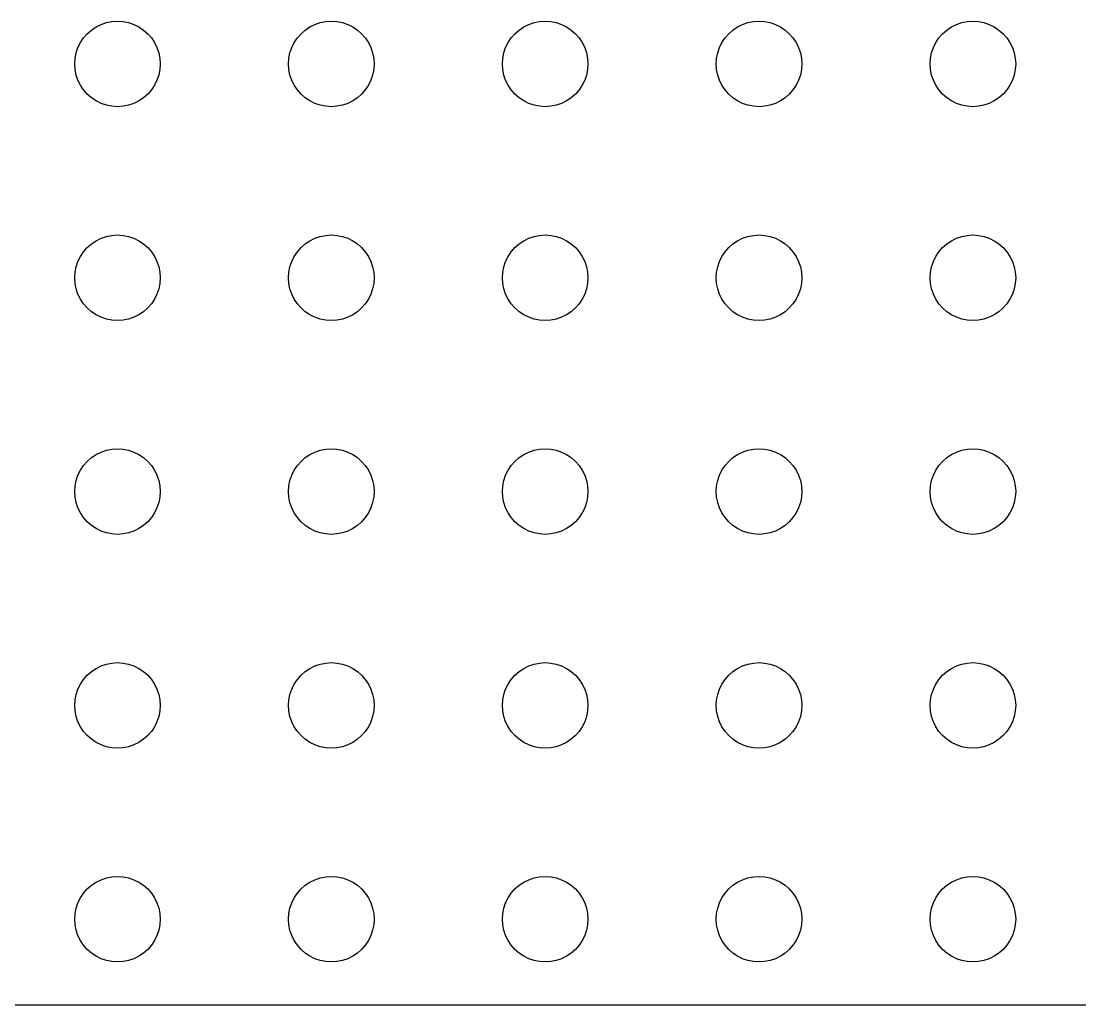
# Model space of a CAD drawing. Header units: metres. Extents: x -149 to 149, y -149 to 149.
# Drawn here: x -74.3 to 0, y -148.5 to -79.5 of the extents above; entities that cross this region are included whole.
import ezdxf

# ---------------------------------------------------------------- set-up
doc = ezdxf.new("R2010")
doc.units = ezdxf.units.M

msp = doc.modelspace()

# ---------------------------------------------------------------- linework, layer by layer
for p, q in [((-69.6213, -80.3787), (-69.3263, -80.1199)), ((-69.3263, -80.1199), (-69, -79.9019)), ((-69, -79.9019), (-68.648, -79.7284)), ((-68.648, -79.7284), (-68.2765, -79.6022)), ((-68.2765, -79.6022), (-67.8916, -79.5257)), ((-67.8916, -79.5257), (-67.5, -79.5)), ((-67.5, -79.5), (-67.1084, -79.5257)), ((-67.1084, -79.5257), (-66.7235, -79.6022)), ((-66.7235, -79.6022), (-66.3519, -79.7284)), ((-66.3519, -79.7284), (-66, -79.9019)), ((-66, -79.9019), (-65.6737, -80.1199)), ((-65.6737, -80.1199), (-65.3787, -80.3787)), ((-54.6213, -80.3787), (-54.3263, -80.1199)), ((-54.3263, -80.1199), (-54, -79.9019)), ((-54, -79.9019), (-53.648, -79.7284)), ((-53.648, -79.7284), (-53.2765, -79.6022)), ((-53.2765, -79.6022), (-52.8916, -79.5257)), ((-52.8916, -79.5257), (-52.5, -79.5)), ((-52.5, -79.5), (-52.1084, -79.5257)), ((-52.1084, -79.5257), (-51.7235, -79.6022)), ((-51.7235, -79.6022), (-51.3519, -79.7284)), ((-51.3519, -79.7284), (-51, -79.9019)), ((-51, -79.9019), (-50.6737, -80.1199)), ((-50.6737, -80.1199), (-50.3787, -80.3787)), ((-39.6213, -80.3787), (-39.3263, -80.1199)), ((-39.3263, -80.1199), (-39, -79.9019)), ((-39, -79.9019), (-38.648, -79.7284)), ((-38.648, -79.7284), (-38.2765, -79.6022)), ((-38.2765, -79.6022), (-37.8916, -79.5257)), ((-37.8916, -79.5257), (-37.5, -79.5)), ((-37.5, -79.5), (-37.1084, -79.5257)), ((-37.1084, -79.5257), (-36.7235, -79.6022)), ((-36.7235, -79.6022), (-36.3519, -79.7284)), ((-36.3519, -79.7284), (-36, -79.9019)), ((-36, -79.9019), (-35.6737, -80.1199)), ((-35.6737, -80.1199), (-35.3787, -80.3787)), ((-24.6213, -80.3787), (-24.3263, -80.1199)), ((-24.3263, -80.1199), (-24, -79.9019)), ((-24, -79.9019), (-23.648, -79.7284)), ((-23.648, -79.7284), (-23.2764, -79.6022)), ((-23.2764, -79.6022), (-22.8916, -79.5257)), ((-22.8916, -79.5257), (-22.5, -79.5)), ((-22.5, -79.5), (-22.1084, -79.5257)), ((-22.1084, -79.5257), (-21.7235, -79.6022)), ((-21.7235, -79.6022), (-21.3519, -79.7284)), ((-21.3519, -79.7284), (-21, -79.9019)), ((-21, -79.9019), (-20.6737, -80.1199)), ((-20.6737, -80.1199), (-20.3787, -80.3787)), ((-9.62131, -80.3787), (-9.32628, -80.1199)), ((-9.32628, -80.1199), (-9, -79.9019)), ((-9, -79.9019), (-8.64804, -79.7284)), ((-8.64804, -79.7284), (-8.27644, -79.6022)), ((-8.27644, -79.6022), (-7.89157, -79.5257)), ((-7.89157, -79.5257), (-7.5, -79.5)), ((-7.5, -79.5), (-7.10841, -79.5257)), ((-7.10841, -79.5257), (-6.72354, -79.6022)), ((-6.72354, -79.6022), (-6.35194, -79.7284)), ((-6.35194, -79.7284), (-6, -79.9019)), ((-6, -79.9019), (-5.67371, -80.1199)), ((-5.67371, -80.1199), (-5.37868, -80.3787)), ((-70.0981, -81), (-69.8801, -80.6737)), ((-69.8801, -80.6737), (-69.6213, -80.3787)), ((-65.3787, -80.3787), (-65.1199, -80.6737)), ((-65.1199, -80.6737), (-64.9019, -81)), ((-55.0981, -81), (-54.8801, -80.6737)), ((-54.8801, -80.6737), (-54.6213, -80.3787)), ((-50.3787, -80.3787), (-50.1199, -80.6737)), ((-50.1199, -80.6737), (-49.9019, -81)), ((-40.0981, -81), (-39.8801, -80.6737)), ((-39.8801, -80.6737), (-39.6213, -80.3787)), ((-35.3787, -80.3787), (-35.1199, -80.6737)), ((-35.1199, -80.6737), (-34.9019, -81)), ((-25.0981, -81), (-24.8801, -80.6737)), ((-24.8801, -80.6737), (-24.6213, -80.3787)), ((-20.3787, -80.3787), (-20.1199, -80.6737)), ((-20.1199, -80.6737), (-19.9019, -81)), ((-10.0981, -81), (-9.88005, -80.6737)), ((-9.88005, -80.6737), (-9.62131, -80.3787)), ((-5.37868, -80.3787), (-5.11993, -80.6737)), ((-5.11993, -80.6737), (-4.90192, -81)), ((-70.3978, -81.7235), (-70.2716, -81.3519)), ((-70.2716, -81.3519), (-70.0981, -81)), ((-64.9019, -81), (-64.7284, -81.3519)), ((-64.7284, -81.3519), (-64.6022, -81.7235)), ((-55.3978, -81.7235), (-55.2716, -81.3519)), ((-55.2716, -81.3519), (-55.0981, -81)), ((-49.9019, -81), (-49.7284, -81.3519)), ((-49.7284, -81.3519), (-49.6022, -81.7235)), ((-40.3978, -81.7235), (-40.2716, -81.3519)), ((-40.2716, -81.3519), (-40.0981, -81)), ((-34.9019, -81), (-34.7284, -81.3519)), ((-34.7284, -81.3519), (-34.6022, -81.7235)), ((-25.3978, -81.7235), (-25.2716, -81.3519)), ((-25.2716, -81.3519), (-25.0981, -81)), ((-19.9019, -81), (-19.7283, -81.3519)), ((-19.7283, -81.3519), (-19.6022, -81.7235)), ((-10.3978, -81.7235), (-10.2716, -81.3519)), ((-10.2716, -81.3519), (-10.0981, -81)), ((-4.90192, -81), (-4.72835, -81.3519)), ((-4.72835, -81.3519), (-4.60222, -81.7235)), ((-70.5, -82.5), (-70.4743, -82.1084)), ((-70.4743, -82.1084), (-70.3978, -81.7235)), ((-64.6022, -81.7235), (-64.5257, -82.1084)), ((-64.5257, -82.1084), (-64.5, -82.5)), ((-55.5, -82.5), (-55.4743, -82.1084)), ((-55.4743, -82.1084), (-55.3978, -81.7235)), ((-49.6022, -81.7235), (-49.5257, -82.1084)), ((-49.5257, -82.1084), (-49.5, -82.5)), ((-40.5, -82.5), (-40.4743, -82.1084)), ((-40.4743, -82.1084), (-40.3978, -81.7235)), ((-34.6022, -81.7235), (-34.5257, -82.1084)), ((-34.5257, -82.1084), (-34.5, -82.5)), ((-25.5, -82.5), (-25.4743, -82.1084)), ((-25.4743, -82.1084), (-25.3978, -81.7235)), ((-19.6022, -81.7235), (-19.5257, -82.1084)), ((-19.5257, -82.1084), (-19.5, -82.5)), ((-10.5, -82.5), (-10.4743, -82.1084)), ((-10.4743, -82.1084), (-10.3978, -81.7235)), ((-4.60222, -81.7235), (-4.52567, -82.1084)), ((-4.52567, -82.1084), (-4.5, -82.5)), ((-70.4743, -82.8916), (-70.5, -82.5)), ((-70.3978, -83.2765), (-70.4743, -82.8916)), ((-64.5257, -82.8916), (-64.6022, -83.2765)), ((-64.5, -82.5), (-64.5257, -82.8916)), ((-55.4743, -82.8916), (-55.5, -82.5)), ((-55.3978, -83.2765), (-55.4743, -82.8916)), ((-49.5257, -82.8916), (-49.6022, -83.2765)), ((-49.5, -82.5), (-49.5257, -82.8916)), ((-40.4743, -82.8916), (-40.5, -82.5)), ((-40.3978, -83.2765), (-40.4743, -82.8916)), ((-34.5257, -82.8916), (-34.6022, -83.2765)), ((-34.5, -82.5), (-34.5257, -82.8916)), ((-25.4743, -82.8916), (-25.5, -82.5)), ((-25.3978, -83.2765), (-25.4743, -82.8916)), ((-19.5257, -82.8916), (-19.6022, -83.2765)), ((-19.5, -82.5), (-19.5257, -82.8916)), ((-10.4743, -82.8916), (-10.5, -82.5)), ((-10.3978, -83.2765), (-10.4743, -82.8916)), ((-4.52567, -82.8916), (-4.60222, -83.2765)), ((-4.5, -82.5), (-4.52567, -82.8916)), ((-70.2716, -83.648), (-70.3978, -83.2765)), ((-70.0981, -84), (-70.2716, -83.648)), ((-64.7284, -83.648), (-64.9019, -84)), ((-64.6022, -83.2765), (-64.7284, -83.648)), ((-55.2716, -83.648), (-55.3978, -83.2765)), ((-55.0981, -84), (-55.2716, -83.648)), ((-49.7284, -83.648), (-49.9019, -84)), ((-49.6022, -83.2765), (-49.7284, -83.648)), ((-40.2716, -83.648), (-40.3978, -83.2765)), ((-40.0981, -84), (-40.2716, -83.648)), ((-34.7284, -83.648), (-34.9019, -84)), ((-34.6022, -83.2765), (-34.7284, -83.648)), ((-25.2716, -83.648), (-25.3978, -83.2765)), ((-25.0981, -84), (-25.2716, -83.648)), ((-19.7283, -83.648), (-19.9019, -84)), ((-19.6022, -83.2765), (-19.7283, -83.648)), ((-10.2716, -83.648), (-10.3978, -83.2765)), ((-10.0981, -84), (-10.2716, -83.648)), ((-4.72835, -83.648), (-4.90192, -84)), ((-4.60222, -83.2765), (-4.72835, -83.648)), ((-69.8801, -84.3263), (-70.0981, -84)), ((-69.6213, -84.6213), (-69.8801, -84.3263)), ((-69.3263, -84.8801), (-69.6213, -84.6213)), ((-65.3787, -84.6213), (-65.6737, -84.8801)), ((-65.1199, -84.3263), (-65.3787, -84.6213)), ((-64.9019, -84), (-65.1199, -84.3263)), ((-54.8801, -84.3263), (-55.0981, -84)), ((-54.6213, -84.6213), (-54.8801, -84.3263)), ((-54.3263, -84.8801), (-54.6213, -84.6213)), ((-50.3787, -84.6213), (-50.6737, -84.8801)), ((-50.1199, -84.3263), (-50.3787, -84.6213)), ((-49.9019, -84), (-50.1199, -84.3263)), ((-39.8801, -84.3263), (-40.0981, -84)), ((-39.6213, -84.6213), (-39.8801, -84.3263)), ((-39.3263, -84.8801), (-39.6213, -84.6213)), ((-35.3787, -84.6213), (-35.6737, -84.8801)), ((-35.1199, -84.3263), (-35.3787, -84.6213)), ((-34.9019, -84), (-35.1199, -84.3263)), ((-24.8801, -84.3263), (-25.0981, -84)), ((-24.6213, -84.6213), (-24.8801, -84.3263)), ((-24.3263, -84.8801), (-24.6213, -84.6213)), ((-20.3787, -84.6213), (-20.6737, -84.8801)), ((-20.1199, -84.3263), (-20.3787, -84.6213)), ((-19.9019, -84), (-20.1199, -84.3263)), ((-9.88005, -84.3263), (-10.0981, -84)), ((-9.62131, -84.6213), (-9.88005, -84.3263)), ((-9.32628, -84.8801), (-9.62131, -84.6213)), ((-5.37868, -84.6213), (-5.67371, -84.8801)), ((-5.11993, -84.3263), (-5.37868, -84.6213)), ((-4.90192, -84), (-5.11993, -84.3263)), ((-69, -85.0981), (-69.3263, -84.8801)), ((-68.648, -85.2716), (-69, -85.0981)), ((-68.2765, -85.3978), (-68.648, -85.2716)), ((-66.3519, -85.2716), (-66.7235, -85.3978)), ((-66, -85.0981), (-66.3519, -85.2716)), ((-65.6737, -84.8801), (-66, -85.0981)), ((-54, -85.0981), (-54.3263, -84.8801)), ((-53.648, -85.2716), (-54, -85.0981)), ((-53.2765, -85.3978), (-53.648, -85.2716)), ((-51.3519, -85.2716), (-51.7235, -85.3978)), ((-51, -85.0981), (-51.3519, -85.2716)), ((-50.6737, -84.8801), (-51, -85.0981)), ((-39, -85.0981), (-39.3263, -84.8801)), ((-38.648, -85.2716), (-39, -85.0981)), ((-38.2765, -85.3978), (-38.648, -85.2716)), ((-36.3519, -85.2716), (-36.7235, -85.3978)), ((-36, -85.0981), (-36.3519, -85.2716)), ((-35.6737, -84.8801), (-36, -85.0981)), ((-24, -85.0981), (-24.3263, -84.8801)), ((-23.648, -85.2716), (-24, -85.0981)), ((-23.2764, -85.3978), (-23.648, -85.2716)), ((-21.3519, -85.2716), (-21.7235, -85.3978)), ((-21, -85.0981), (-21.3519, -85.2716)), ((-20.6737, -84.8801), (-21, -85.0981)), ((-9, -85.0981), (-9.32628, -84.8801)), ((-8.64804, -85.2716), (-9, -85.0981)), ((-8.27644, -85.3978), (-8.64804, -85.2716)), ((-6.35194, -85.2716), (-6.72354, -85.3978)), ((-6, -85.0981), (-6.35194, -85.2716)), ((-5.67371, -84.8801), (-6, -85.0981)), ((-67.8916, -85.4743), (-68.2765, -85.3978)), ((-67.5, -85.5), (-67.8916, -85.4743)), ((-67.1084, -85.4743), (-67.5, -85.5)), ((-66.7235, -85.3978), (-67.1084, -85.4743)), ((-52.8916, -85.4743), (-53.2765, -85.3978)), ((-52.5, -85.5), (-52.8916, -85.4743)), ((-52.1084, -85.4743), (-52.5, -85.5)), ((-51.7235, -85.3978), (-52.1084, -85.4743)), ((-37.8916, -85.4743), (-38.2765, -85.3978)), ((-37.5, -85.5), (-37.8916, -85.4743)), ((-37.1084, -85.4743), (-37.5, -85.5)), ((-36.7235, -85.3978), (-37.1084, -85.4743)), ((-22.8916, -85.4743), (-23.2764, -85.3978)), ((-22.5, -85.5), (-22.8916, -85.4743)), ((-22.1084, -85.4743), (-22.5, -85.5)), ((-21.7235, -85.3978), (-22.1084, -85.4743)), ((-7.89157, -85.4743), (-8.27644, -85.3978)), ((-7.5, -85.5), (-7.89157, -85.4743)), ((-7.10841, -85.4743), (-7.5, -85.5)), ((-6.72354, -85.3978), (-7.10841, -85.4743)), ((-69.3263, -95.1199), (-69, -94.9019)), ((-69, -94.9019), (-68.648, -94.7284)), ((-68.648, -94.7284), (-68.2765, -94.6022)), ((-68.2765, -94.6022), (-67.8916, -94.5257)), ((-67.8916, -94.5257), (-67.5, -94.5)), ((-67.5, -94.5), (-67.1084, -94.5257)), ((-67.1084, -94.5257), (-66.7235, -94.6022)), ((-66.7235, -94.6022), (-66.3519, -94.7284)), ((-66.3519, -94.7284), (-66, -94.9019)), ((-66, -94.9019), (-65.6737, -95.1199)), ((-54.3263, -95.1199), (-54, -94.9019)), ((-54, -94.9019), (-53.648, -94.7284)), ((-53.648, -94.7284), (-53.2765, -94.6022)), ((-53.2765, -94.6022), (-52.8916, -94.5257)), ((-52.8916, -94.5257), (-52.5, -94.5)), ((-52.5, -94.5), (-52.1084, -94.5257)), ((-52.1084, -94.5257), (-51.7235, -94.6022)), ((-51.7235, -94.6022), (-51.3519, -94.7284)), ((-51.3519, -94.7284), (-51, -94.9019)), ((-51, -94.9019), (-50.6737, -95.1199)), ((-39.3263, -95.1199), (-39, -94.9019)), ((-39, -94.9019), (-38.648, -94.7284)), ((-38.648, -94.7284), (-38.2765, -94.6022)), ((-38.2765, -94.6022), (-37.8916, -94.5257)), ((-37.8916, -94.5257), (-37.5, -94.5)), ((-37.5, -94.5), (-37.1084, -94.5257)), ((-37.1084, -94.5257), (-36.7235, -94.6022)), ((-36.7235, -94.6022), (-36.3519, -94.7284)), ((-36.3519, -94.7284), (-36, -94.9019)), ((-36, -94.9019), (-35.6737, -95.1199)), ((-24.3263, -95.1199), (-24, -94.9019)), ((-24, -94.9019), (-23.648, -94.7284)), ((-23.648, -94.7284), (-23.2764, -94.6022)), ((-23.2764, -94.6022), (-22.8916, -94.5257)), ((-22.8916, -94.5257), (-22.5, -94.5)), ((-22.5, -94.5), (-22.1084, -94.5257)), ((-22.1084, -94.5257), (-21.7235, -94.6022)), ((-21.7235, -94.6022), (-21.3519, -94.7284)), ((-21.3519, -94.7284), (-21, -94.9019)), ((-21, -94.9019), (-20.6737, -95.1199)), ((-9.32628, -95.1199), (-9, -94.9019)), ((-9, -94.9019), (-8.64804, -94.7284)), ((-8.64804, -94.7284), (-8.27644, -94.6022)), ((-8.27644, -94.6022), (-7.89157, -94.5257)), ((-7.89157, -94.5257), (-7.5, -94.5)), ((-7.5, -94.5), (-7.10841, -94.5257)), ((-7.10841, -94.5257), (-6.72354, -94.6022)), ((-6.72354, -94.6022), (-6.35194, -94.7284)), ((-6.35194, -94.7284), (-6, -94.9019)), ((-6, -94.9019), (-5.67371, -95.1199)), ((-70.0981, -96), (-69.8801, -95.6737)), ((-69.8801, -95.6737), (-69.6213, -95.3787)), ((-69.6213, -95.3787), (-69.3263, -95.1199)), ((-65.6737, -95.1199), (-65.3787, -95.3787)), ((-65.3787, -95.3787), (-65.1199, -95.6737)), ((-65.1199, -95.6737), (-64.9019, -96)), ((-55.0981, -96), (-54.8801, -95.6737)), ((-54.8801, -95.6737), (-54.6213, -95.3787)), ((-54.6213, -95.3787), (-54.3263, -95.1199)), ((-50.6737, -95.1199), (-50.3787, -95.3787)), ((-50.3787, -95.3787), (-50.1199, -95.6737)), ((-50.1199, -95.6737), (-49.9019, -96)), ((-40.0981, -96), (-39.8801, -95.6737)), ((-39.8801, -95.6737), (-39.6213, -95.3787)), ((-39.6213, -95.3787), (-39.3263, -95.1199)), ((-35.6737, -95.1199), (-35.3787, -95.3787)), ((-35.3787, -95.3787), (-35.1199, -95.6737)), ((-35.1199, -95.6737), (-34.9019, -96)), ((-25.0981, -96), (-24.8801, -95.6737)), ((-24.8801, -95.6737), (-24.6213, -95.3787)), ((-24.6213, -95.3787), (-24.3263, -95.1199)), ((-20.6737, -95.1199), (-20.3787, -95.3787)), ((-20.3787, -95.3787), (-20.1199, -95.6737)), ((-20.1199, -95.6737), (-19.9019, -96)), ((-10.0981, -96), (-9.88005, -95.6737)), ((-9.88005, -95.6737), (-9.62131, -95.3787)), ((-9.62131, -95.3787), (-9.32628, -95.1199)), ((-5.67371, -95.1199), (-5.37868, -95.3787)), ((-5.37868, -95.3787), (-5.11993, -95.6737)), ((-5.11993, -95.6737), (-4.90192, -96)), ((-70.3978, -96.7235), (-70.2716, -96.3519)), ((-70.2716, -96.3519), (-70.0981, -96)), ((-64.9019, -96), (-64.7284, -96.3519)), ((-64.7284, -96.3519), (-64.6022, -96.7235)), ((-55.3978, -96.7235), (-55.2716, -96.3519)), ((-55.2716, -96.3519), (-55.0981, -96)), ((-49.9019, -96), (-49.7284, -96.3519)), ((-49.7284, -96.3519), (-49.6022, -96.7235)), ((-40.3978, -96.7235), (-40.2716, -96.3519)), ((-40.2716, -96.3519), (-40.0981, -96)), ((-34.9019, -96), (-34.7284, -96.3519)), ((-34.7284, -96.3519), (-34.6022, -96.7235)), ((-25.3978, -96.7235), (-25.2716, -96.3519)), ((-25.2716, -96.3519), (-25.0981, -96)), ((-19.9019, -96), (-19.7283, -96.3519)), ((-19.7283, -96.3519), (-19.6022, -96.7235)), ((-10.3978, -96.7235), (-10.2716, -96.3519)), ((-10.2716, -96.3519), (-10.0981, -96)), ((-4.90192, -96), (-4.72835, -96.3519)), ((-4.72835, -96.3519), (-4.60222, -96.7235)), ((-70.5, -97.5), (-70.4743, -97.1084)), ((-70.4743, -97.1084), (-70.3978, -96.7235)), ((-64.6022, -96.7235), (-64.5257, -97.1084)), ((-64.5257, -97.1084), (-64.5, -97.5)), ((-55.5, -97.5), (-55.4743, -97.1084)), ((-55.4743, -97.1084), (-55.3978, -96.7235)), ((-49.6022, -96.7235), (-49.5257, -97.1084)), ((-49.5257, -97.1084), (-49.5, -97.5)), ((-40.5, -97.5), (-40.4743, -97.1084)), ((-40.4743, -97.1084), (-40.3978, -96.7235)), ((-34.6022, -96.7235), (-34.5257, -97.1084)), ((-34.5257, -97.1084), (-34.5, -97.5)), ((-25.5, -97.5), (-25.4743, -97.1084)), ((-25.4743, -97.1084), (-25.3978, -96.7235)), ((-19.6022, -96.7235), (-19.5257, -97.1084)), ((-19.5257, -97.1084), (-19.5, -97.5)), ((-10.5, -97.5), (-10.4743, -97.1084)), ((-10.4743, -97.1084), (-10.3978, -96.7235)), ((-4.60222, -96.7235), (-4.52567, -97.1084)), ((-4.52567, -97.1084), (-4.5, -97.5)), ((-70.4743, -97.8916), (-70.5, -97.5)), ((-70.3978, -98.2765), (-70.4743, -97.8916)), ((-64.5257, -97.8916), (-64.6022, -98.2765)), ((-64.5, -97.5), (-64.5257, -97.8916)), ((-55.4743, -97.8916), (-55.5, -97.5)), ((-55.3978, -98.2765), (-55.4743, -97.8916)), ((-49.5257, -97.8916), (-49.6022, -98.2765)), ((-49.5, -97.5), (-49.5257, -97.8916)), ((-40.4743, -97.8916), (-40.5, -97.5)), ((-40.3978, -98.2765), (-40.4743, -97.8916)), ((-34.5257, -97.8916), (-34.6022, -98.2765)), ((-34.5, -97.5), (-34.5257, -97.8916)), ((-25.4743, -97.8916), (-25.5, -97.5)), ((-25.3978, -98.2765), (-25.4743, -97.8916)), ((-19.5257, -97.8916), (-19.6022, -98.2765)), ((-19.5, -97.5), (-19.5257, -97.8916)), ((-10.4743, -97.8916), (-10.5, -97.5)), ((-10.3978, -98.2765), (-10.4743, -97.8916)), ((-4.52567, -97.8916), (-4.60222, -98.2765)), ((-4.5, -97.5), (-4.52567, -97.8916)), ((-70.2716, -98.648), (-70.3978, -98.2765)), ((-70.0981, -99), (-70.2716, -98.648)), ((-64.7284, -98.648), (-64.9019, -99)), ((-64.6022, -98.2765), (-64.7284, -98.648)), ((-55.2716, -98.648), (-55.3978, -98.2765)), ((-55.0981, -99), (-55.2716, -98.648)), ((-49.7284, -98.648), (-49.9019, -99)), ((-49.6022, -98.2765), (-49.7284, -98.648)), ((-40.2716, -98.648), (-40.3978, -98.2765)), ((-40.0981, -99), (-40.2716, -98.648)), ((-34.7284, -98.648), (-34.9019, -99)), ((-34.6022, -98.2765), (-34.7284, -98.648)), ((-25.2716, -98.648), (-25.3978, -98.2765)), ((-25.0981, -99), (-25.2716, -98.648)), ((-19.7283, -98.648), (-19.9019, -99)), ((-19.6022, -98.2765), (-19.7283, -98.648)), ((-10.2716, -98.648), (-10.3978, -98.2765)), ((-10.0981, -99), (-10.2716, -98.648)), ((-4.72835, -98.648), (-4.90192, -99)), ((-4.60222, -98.2765), (-4.72835, -98.648)), ((-69.8801, -99.3263), (-70.0981, -99)), ((-69.6213, -99.6213), (-69.8801, -99.3263)), ((-65.1199, -99.3263), (-65.3787, -99.6213)), ((-64.9019, -99), (-65.1199, -99.3263)), ((-54.8801, -99.3263), (-55.0981, -99)), ((-54.6213, -99.6213), (-54.8801, -99.3263)), ((-50.1199, -99.3263), (-50.3787, -99.6213)), ((-49.9019, -99), (-50.1199, -99.3263)), ((-39.8801, -99.3263), (-40.0981, -99)), ((-39.6213, -99.6213), (-39.8801, -99.3263)), ((-35.1199, -99.3263), (-35.3787, -99.6213)), ((-34.9019, -99), (-35.1199, -99.3263)), ((-24.8801, -99.3263), (-25.0981, -99)), ((-24.6213, -99.6213), (-24.8801, -99.3263)), ((-20.1199, -99.3263), (-20.3787, -99.6213)), ((-19.9019, -99), (-20.1199, -99.3263)), ((-9.88005, -99.3263), (-10.0981, -99)), ((-9.62131, -99.6213), (-9.88005, -99.3263)), ((-5.11993, -99.3263), (-5.37868, -99.6213)), ((-4.90192, -99), (-5.11993, -99.3263)), ((-69.3263, -99.8801), (-69.6213, -99.6213)), ((-69, -100.098), (-69.3263, -99.8801)), ((-68.648, -100.272), (-69, -100.098)), ((-66, -100.098), (-66.3519, -100.272)), ((-65.6737, -99.8801), (-66, -100.098)), ((-65.3787, -99.6213), (-65.6737, -99.8801)), ((-54.3263, -99.8801), (-54.6213, -99.6213)), ((-54, -100.098), (-54.3263, -99.8801)), ((-53.648, -100.272), (-54, -100.098)), ((-51, -100.098), (-51.3519, -100.272)), ((-50.6737, -99.8801), (-51, -100.098)), ((-50.3787, -99.6213), (-50.6737, -99.8801)), ((-39.3263, -99.8801), (-39.6213, -99.6213)), ((-39, -100.098), (-39.3263, -99.8801)), ((-38.648, -100.272), (-39, -100.098)), ((-36, -100.098), (-36.3519, -100.272)), ((-35.6737, -99.8801), (-36, -100.098)), ((-35.3787, -99.6213), (-35.6737, -99.8801)), ((-24.3263, -99.8801), (-24.6213, -99.6213)), ((-24, -100.098), (-24.3263, -99.8801)), ((-23.648, -100.272), (-24, -100.098)), ((-21, -100.098), (-21.3519, -100.272)), ((-20.6737, -99.8801), (-21, -100.098)), ((-20.3787, -99.6213), (-20.6737, -99.8801)), ((-9.32628, -99.8801), (-9.62131, -99.6213)), ((-9, -100.098), (-9.32628, -99.8801)), ((-8.64804, -100.272), (-9, -100.098)), ((-6, -100.098), (-6.35194, -100.272)), ((-5.67371, -99.8801), (-6, -100.098)), ((-5.37868, -99.6213), (-5.67371, -99.8801)), ((-68.2765, -100.398), (-68.648, -100.272)), ((-67.8916, -100.474), (-68.2765, -100.398)), ((-67.5, -100.5), (-67.8916, -100.474)), ((-67.1084, -100.474), (-67.5, -100.5)), ((-66.7235, -100.398), (-67.1084, -100.474)), ((-66.3519, -100.272), (-66.7235, -100.398)), ((-53.2765, -100.398), (-53.648, -100.272)), ((-52.8916, -100.474), (-53.2765, -100.398)), ((-52.5, -100.5), (-52.8916, -100.474)), ((-52.1084, -100.474), (-52.5, -100.5)), ((-51.7235, -100.398), (-52.1084, -100.474)), ((-51.3519, -100.272), (-51.7235, -100.398)), ((-38.2765, -100.398), (-38.648, -100.272)), ((-37.8916, -100.474), (-38.2765, -100.398)), ((-37.5, -100.5), (-37.8916, -100.474)), ((-37.1084, -100.474), (-37.5, -100.5)), ((-36.7235, -100.398), (-37.1084, -100.474)), ((-36.3519, -100.272), (-36.7235, -100.398)), ((-23.2764, -100.398), (-23.648, -100.272)), ((-22.8916, -100.474), (-23.2764, -100.398)), ((-22.5, -100.5), (-22.8916, -100.474)), ((-22.1084, -100.474), (-22.5, -100.5)), ((-21.7235, -100.398), (-22.1084, -100.474)), ((-21.3519, -100.272), (-21.7235, -100.398)), ((-8.27644, -100.398), (-8.64804, -100.272)), ((-7.89157, -100.474), (-8.27644, -100.398)), ((-7.5, -100.5), (-7.89157, -100.474)), ((-7.10841, -100.474), (-7.5, -100.5)), ((-6.72354, -100.398), (-7.10841, -100.474)), ((-6.35194, -100.272), (-6.72354, -100.398)), ((-69, -109.902), (-68.648, -109.728)), ((-68.648, -109.728), (-68.2765, -109.602)), ((-68.2765, -109.602), (-67.8916, -109.526)), ((-67.8916, -109.526), (-67.5, -109.5)), ((-67.5, -109.5), (-67.1084, -109.526)), ((-67.1084, -109.526), (-66.7235, -109.602)), ((-66.7235, -109.602), (-66.3519, -109.728)), ((-66.3519, -109.728), (-66, -109.902)), ((-54, -109.902), (-53.648, -109.728)), ((-53.648, -109.728), (-53.2765, -109.602)), ((-53.2765, -109.602), (-52.8916, -109.526)), ((-52.8916, -109.526), (-52.5, -109.5)), ((-52.5, -109.5), (-52.1084, -109.526)), ((-52.1084, -109.526), (-51.7235, -109.602)), ((-51.7235, -109.602), (-51.3519, -109.728)), ((-51.3519, -109.728), (-51, -109.902)), ((-39, -109.902), (-38.648, -109.728)), ((-38.648, -109.728), (-38.2765, -109.602)), ((-38.2765, -109.602), (-37.8916, -109.526)), ((-37.8916, -109.526), (-37.5, -109.5)), ((-37.5, -109.5), (-37.1084, -109.526)), ((-37.1084, -109.526), (-36.7235, -109.602)), ((-36.7235, -109.602), (-36.3519, -109.728)), ((-36.3519, -109.728), (-36, -109.902)), ((-24, -109.902), (-23.648, -109.728)), ((-23.648, -109.728), (-23.2764, -109.602)), ((-23.2764, -109.602), (-22.8916, -109.526)), ((-22.8916, -109.526), (-22.5, -109.5)), ((-22.5, -109.5), (-22.1084, -109.526)), ((-22.1084, -109.526), (-21.7235, -109.602)), ((-21.7235, -109.602), (-21.3519, -109.728)), ((-21.3519, -109.728), (-21, -109.902)), ((-9, -109.902), (-8.64804, -109.728)), ((-8.64804, -109.728), (-8.27644, -109.602)), ((-8.27644, -109.602), (-7.89157, -109.526)), ((-7.89157, -109.526), (-7.5, -109.5)), ((-7.5, -109.5), (-7.10841, -109.526)), ((-7.10841, -109.526), (-6.72354, -109.602)), ((-6.72354, -109.602), (-6.35194, -109.728)), ((-6.35194, -109.728), (-6, -109.902)), ((-69.8801, -110.674), (-69.6213, -110.379)), ((-69.6213, -110.379), (-69.3263, -110.12)), ((-69.3263, -110.12), (-69, -109.902)), ((-66, -109.902), (-65.6737, -110.12)), ((-65.6737, -110.12), (-65.3787, -110.379)), ((-65.3787, -110.379), (-65.1199, -110.674)), ((-54.8801, -110.674), (-54.6213, -110.379)), ((-54.6213, -110.379), (-54.3263, -110.12)), ((-54.3263, -110.12), (-54, -109.902)), ((-51, -109.902), (-50.6737, -110.12)), ((-50.6737, -110.12), (-50.3787, -110.379)), ((-50.3787, -110.379), (-50.1199, -110.674)), ((-39.8801, -110.674), (-39.6213, -110.379)), ((-39.6213, -110.379), (-39.3263, -110.12)), ((-39.3263, -110.12), (-39, -109.902)), ((-36, -109.902), (-35.6737, -110.12)), ((-35.6737, -110.12), (-35.3787, -110.379)), ((-35.3787, -110.379), (-35.1199, -110.674)), ((-24.8801, -110.674), (-24.6213, -110.379)), ((-24.6213, -110.379), (-24.3263, -110.12)), ((-24.3263, -110.12), (-24, -109.902)), ((-21, -109.902), (-20.6737, -110.12)), ((-20.6737, -110.12), (-20.3787, -110.379)), ((-20.3787, -110.379), (-20.1199, -110.674)), ((-9.88005, -110.674), (-9.62131, -110.379)), ((-9.62131, -110.379), (-9.32628, -110.12)), ((-9.32628, -110.12), (-9, -109.902)), ((-6, -109.902), (-5.67371, -110.12)), ((-5.67371, -110.12), (-5.37868, -110.379)), ((-5.37868, -110.379), (-5.11993, -110.674)), ((-70.3978, -111.724), (-70.2716, -111.352)), ((-70.2716, -111.352), (-70.0981, -111)), ((-70.0981, -111), (-69.8801, -110.674)), ((-65.1199, -110.674), (-64.9019, -111)), ((-64.9019, -111), (-64.7284, -111.352)), ((-64.7284, -111.352), (-64.6022, -111.724)), ((-55.3978, -111.724), (-55.2716, -111.352)), ((-55.2716, -111.352), (-55.0981, -111)), ((-55.0981, -111), (-54.8801, -110.674)), ((-50.1199, -110.674), (-49.9019, -111)), ((-49.9019, -111), (-49.7284, -111.352)), ((-49.7284, -111.352), (-49.6022, -111.724)), ((-40.3978, -111.724), (-40.2716, -111.352)), ((-40.2716, -111.352), (-40.0981, -111)), ((-40.0981, -111), (-39.8801, -110.674)), ((-35.1199, -110.674), (-34.9019, -111)), ((-34.9019, -111), (-34.7284, -111.352)), ((-34.7284, -111.352), (-34.6022, -111.724)), ((-25.3978, -111.724), (-25.2716, -111.352)), ((-25.2716, -111.352), (-25.0981, -111)), ((-25.0981, -111), (-24.8801, -110.674)), ((-20.1199, -110.674), (-19.9019, -111)), ((-19.9019, -111), (-19.7283, -111.352)), ((-19.7283, -111.352), (-19.6022, -111.724)), ((-10.3978, -111.724), (-10.2716, -111.352)), ((-10.2716, -111.352), (-10.0981, -111)), ((-10.0981, -111), (-9.88005, -110.674)), ((-5.11993, -110.674), (-4.90192, -111)), ((-4.90192, -111), (-4.72835, -111.352)), ((-4.72835, -111.352), (-4.60222, -111.724)), ((-70.5, -112.5), (-70.4743, -112.108)), ((-70.4743, -112.108), (-70.3978, -111.724)), ((-64.6022, -111.724), (-64.5257, -112.108)), ((-64.5257, -112.108), (-64.5, -112.5)), ((-55.5, -112.5), (-55.4743, -112.108)), ((-55.4743, -112.108), (-55.3978, -111.724)), ((-49.6022, -111.724), (-49.5257, -112.108)), ((-49.5257, -112.108), (-49.5, -112.5)), ((-40.5, -112.5), (-40.4743, -112.108)), ((-40.4743, -112.108), (-40.3978, -111.724)), ((-34.6022, -111.724), (-34.5257, -112.108)), ((-34.5257, -112.108), (-34.5, -112.5)), ((-25.5, -112.5), (-25.4743, -112.108)), ((-25.4743, -112.108), (-25.3978, -111.724)), ((-19.6022, -111.724), (-19.5257, -112.108)), ((-19.5257, -112.108), (-19.5, -112.5)), ((-10.5, -112.5), (-10.4743, -112.108)), ((-10.4743, -112.108), (-10.3978, -111.724)), ((-4.60222, -111.724), (-4.52567, -112.108)), ((-4.52567, -112.108), (-4.5, -112.5)), ((-70.4743, -112.892), (-70.5, -112.5)), ((-64.5, -112.5), (-64.5257, -112.892)), ((-55.4743, -112.892), (-55.5, -112.5)), ((-49.5, -112.5), (-49.5257, -112.892)), ((-40.4743, -112.892), (-40.5, -112.5)), ((-34.5, -112.5), (-34.5257, -112.892)), ((-25.4743, -112.892), (-25.5, -112.5)), ((-19.5, -112.5), (-19.5257, -112.892)), ((-10.4743, -112.892), (-10.5, -112.5)), ((-4.5, -112.5), (-4.52567, -112.892)), ((-70.3978, -113.276), (-70.4743, -112.892)), ((-70.2716, -113.648), (-70.3978, -113.276)), ((-64.6022, -113.276), (-64.7284, -113.648)), ((-64.5257, -112.892), (-64.6022, -113.276)), ((-55.3978, -113.276), (-55.4743, -112.892)), ((-55.2716, -113.648), (-55.3978, -113.276)), ((-49.6022, -113.276), (-49.7284, -113.648)), ((-49.5257, -112.892), (-49.6022, -113.276)), ((-40.3978, -113.276), (-40.4743, -112.892)), ((-40.2716, -113.648), (-40.3978, -113.276)), ((-34.6022, -113.276), (-34.7284, -113.648)), ((-34.5257, -112.892), (-34.6022, -113.276)), ((-25.3978, -113.276), (-25.4743, -112.892)), ((-25.2716, -113.648), (-25.3978, -113.276)), ((-19.6022, -113.276), (-19.7283, -113.648)), ((-19.5257, -112.892), (-19.6022, -113.276)), ((-10.3978, -113.276), (-10.4743, -112.892)), ((-10.2716, -113.648), (-10.3978, -113.276)), ((-4.60222, -113.276), (-4.72835, -113.648)), ((-4.52567, -112.892), (-4.60222, -113.276)), ((-70.0981, -114), (-70.2716, -113.648)), ((-69.8801, -114.326), (-70.0981, -114)), ((-69.6213, -114.621), (-69.8801, -114.326)), ((-65.1199, -114.326), (-65.3787, -114.621)), ((-64.9019, -114), (-65.1199, -114.326)), ((-64.7284, -113.648), (-64.9019, -114)), ((-55.0981, -114), (-55.2716, -113.648)), ((-54.8801, -114.326), (-55.0981, -114)), ((-54.6213, -114.621), (-54.8801, -114.326)), ((-50.1199, -114.326), (-50.3787, -114.621)), ((-49.9019, -114), (-50.1199, -114.326)), ((-49.7284, -113.648), (-49.9019, -114)), ((-40.0981, -114), (-40.2716, -113.648)), ((-39.8801, -114.326), (-40.0981, -114)), ((-39.6213, -114.621), (-39.8801, -114.326)), ((-35.1199, -114.326), (-35.3787, -114.621)), ((-34.9019, -114), (-35.1199, -114.326)), ((-34.7284, -113.648), (-34.9019, -114)), ((-25.0981, -114), (-25.2716, -113.648)), ((-24.8801, -114.326), (-25.0981, -114)), ((-24.6213, -114.621), (-24.8801, -114.326)), ((-20.1199, -114.326), (-20.3787, -114.621)), ((-19.9019, -114), (-20.1199, -114.326)), ((-19.7283, -113.648), (-19.9019, -114)), ((-10.0981, -114), (-10.2716, -113.648)), ((-9.88005, -114.326), (-10.0981, -114)), ((-9.62131, -114.621), (-9.88005, -114.326)), ((-5.11993, -114.326), (-5.37868, -114.621)), ((-4.90192, -114), (-5.11993, -114.326)), ((-4.72835, -113.648), (-4.90192, -114)), ((-69.3263, -114.88), (-69.6213, -114.621)), ((-69, -115.098), (-69.3263, -114.88)), ((-65.6737, -114.88), (-66, -115.098)), ((-65.3787, -114.621), (-65.6737, -114.88)), ((-54.3263, -114.88), (-54.6213, -114.621)), ((-54, -115.098), (-54.3263, -114.88)), ((-50.6737, -114.88), (-51, -115.098)), ((-50.3787, -114.621), (-50.6737, -114.88)), ((-39.3263, -114.88), (-39.6213, -114.621)), ((-39, -115.098), (-39.3263, -114.88)), ((-35.6737, -114.88), (-36, -115.098)), ((-35.3787, -114.621), (-35.6737, -114.88)), ((-24.3263, -114.88), (-24.6213, -114.621)), ((-24, -115.098), (-24.3263, -114.88)), ((-20.6737, -114.88), (-21, -115.098)), ((-20.3787, -114.621), (-20.6737, -114.88)), ((-9.32628, -114.88), (-9.62131, -114.621)), ((-9, -115.098), (-9.32628, -114.88)), ((-5.67371, -114.88), (-6, -115.098)), ((-5.37868, -114.621), (-5.67371, -114.88)), ((-68.648, -115.272), (-69, -115.098)), ((-68.2765, -115.398), (-68.648, -115.272)), ((-67.8916, -115.474), (-68.2765, -115.398)), ((-67.5, -115.5), (-67.8916, -115.474)), ((-67.1084, -115.474), (-67.5, -115.5)), ((-66.7235, -115.398), (-67.1084, -115.474)), ((-66.3519, -115.272), (-66.7235, -115.398)), ((-66, -115.098), (-66.3519, -115.272)), ((-53.648, -115.272), (-54, -115.098)), ((-53.2765, -115.398), (-53.648, -115.272)), ((-52.8916, -115.474), (-53.2765, -115.398)), ((-52.5, -115.5), (-52.8916, -115.474)), ((-52.1084, -115.474), (-52.5, -115.5)), ((-51.7235, -115.398), (-52.1084, -115.474)), ((-51.3519, -115.272), (-51.7235, -115.398)), ((-51, -115.098), (-51.3519, -115.272)), ((-38.648, -115.272), (-39, -115.098)), ((-38.2765, -115.398), (-38.648, -115.272)), ((-37.8916, -115.474), (-38.2765, -115.398)), ((-37.5, -115.5), (-37.8916, -115.474)), ((-37.1084, -115.474), (-37.5, -115.5)), ((-36.7235, -115.398), (-37.1084, -115.474)), ((-36.3519, -115.272), (-36.7235, -115.398)), ((-36, -115.098), (-36.3519, -115.272)), ((-23.648, -115.272), (-24, -115.098)), ((-23.2764, -115.398), (-23.648, -115.272)), ((-22.8916, -115.474), (-23.2764, -115.398)), ((-22.5, -115.5), (-22.8916, -115.474)), ((-22.1084, -115.474), (-22.5, -115.5)), ((-21.7235, -115.398), (-22.1084, -115.474)), ((-21.3519, -115.272), (-21.7235, -115.398)), ((-21, -115.098), (-21.3519, -115.272)), ((-8.64804, -115.272), (-9, -115.098)), ((-8.27644, -115.398), (-8.64804, -115.272)), ((-7.89157, -115.474), (-8.27644, -115.398)), ((-7.5, -115.5), (-7.89157, -115.474)), ((-7.10841, -115.474), (-7.5, -115.5)), ((-6.72354, -115.398), (-7.10841, -115.474)), ((-6.35194, -115.272), (-6.72354, -115.398)), ((-6, -115.098), (-6.35194, -115.272)), ((-69, -124.902), (-68.648, -124.728)), ((-68.648, -124.728), (-68.2765, -124.602)), ((-68.2765, -124.602), (-67.8916, -124.526)), ((-67.8916, -124.526), (-67.5, -124.5)), ((-67.5, -124.5), (-67.1084, -124.526)), ((-67.1084, -124.526), (-66.7235, -124.602)), ((-66.7235, -124.602), (-66.3519, -124.728)), ((-66.3519, -124.728), (-66, -124.902)), ((-54, -124.902), (-53.648, -124.728)), ((-53.648, -124.728), (-53.2765, -124.602)), ((-53.2765, -124.602), (-52.8916, -124.526)), ((-52.8916, -124.526), (-52.5, -124.5)), ((-52.5, -124.5), (-52.1084, -124.526)), ((-52.1084, -124.526), (-51.7235, -124.602)), ((-51.7235, -124.602), (-51.3519, -124.728)), ((-51.3519, -124.728), (-51, -124.902)), ((-39, -124.902), (-38.648, -124.728)), ((-38.648, -124.728), (-38.2765, -124.602)), ((-38.2765, -124.602), (-37.8916, -124.526)), ((-37.8916, -124.526), (-37.5, -124.5)), ((-37.5, -124.5), (-37.1084, -124.526)), ((-37.1084, -124.526), (-36.7235, -124.602)), ((-36.7235, -124.602), (-36.3519, -124.728)), ((-36.3519, -124.728), (-36, -124.902)), ((-24, -124.902), (-23.648, -124.728)), ((-23.648, -124.728), (-23.2764, -124.602)), ((-23.2764, -124.602), (-22.8916, -124.526)), ((-22.8916, -124.526), (-22.5, -124.5)), ((-22.5, -124.5), (-22.1084, -124.526)), ((-22.1084, -124.526), (-21.7235, -124.602)), ((-21.7235, -124.602), (-21.3519, -124.728)), ((-21.3519, -124.728), (-21, -124.902)), ((-9, -124.902), (-8.64804, -124.728)), ((-8.64804, -124.728), (-8.27644, -124.602)), ((-8.27644, -124.602), (-7.89157, -124.526)), ((-7.89157, -124.526), (-7.5, -124.5)), ((-7.5, -124.5), (-7.10841, -124.526)), ((-7.10841, -124.526), (-6.72354, -124.602)), ((-6.72354, -124.602), (-6.35194, -124.728)), ((-6.35194, -124.728), (-6, -124.902)), ((-69.8801, -125.674), (-69.6213, -125.379)), ((-69.6213, -125.379), (-69.3263, -125.12)), ((-69.3263, -125.12), (-69, -124.902)), ((-66, -124.902), (-65.6737, -125.12)), ((-65.6737, -125.12), (-65.3787, -125.379)), ((-65.3787, -125.379), (-65.1199, -125.674)), ((-54.8801, -125.674), (-54.6213, -125.379)), ((-54.6213, -125.379), (-54.3263, -125.12)), ((-54.3263, -125.12), (-54, -124.902)), ((-51, -124.902), (-50.6737, -125.12)), ((-50.6737, -125.12), (-50.3787, -125.379)), ((-50.3787, -125.379), (-50.1199, -125.674)), ((-39.8801, -125.674), (-39.6213, -125.379)), ((-39.6213, -125.379), (-39.3263, -125.12)), ((-39.3263, -125.12), (-39, -124.902)), ((-36, -124.902), (-35.6737, -125.12)), ((-35.6737, -125.12), (-35.3787, -125.379)), ((-35.3787, -125.379), (-35.1199, -125.674)), ((-24.8801, -125.674), (-24.6213, -125.379)), ((-24.6213, -125.379), (-24.3263, -125.12)), ((-24.3263, -125.12), (-24, -124.902)), ((-21, -124.902), (-20.6737, -125.12)), ((-20.6737, -125.12), (-20.3787, -125.379)), ((-20.3787, -125.379), (-20.1199, -125.674)), ((-9.88005, -125.674), (-9.62131, -125.379)), ((-9.62131, -125.379), (-9.32628, -125.12)), ((-9.32628, -125.12), (-9, -124.902)), ((-6, -124.902), (-5.67371, -125.12)), ((-5.67371, -125.12), (-5.37868, -125.379)), ((-5.37868, -125.379), (-5.11993, -125.674)), ((-70.2716, -126.352), (-70.0981, -126)), ((-70.0981, -126), (-69.8801, -125.674)), ((-65.1199, -125.674), (-64.9019, -126)), ((-64.9019, -126), (-64.7284, -126.352)), ((-55.2716, -126.352), (-55.0981, -126)), ((-55.0981, -126), (-54.8801, -125.674)), ((-50.1199, -125.674), (-49.9019, -126)), ((-49.9019, -126), (-49.7284, -126.352)), ((-40.2716, -126.352), (-40.0981, -126)), ((-40.0981, -126), (-39.8801, -125.674)), ((-35.1199, -125.674), (-34.9019, -126)), ((-34.9019, -126), (-34.7284, -126.352)), ((-25.2716, -126.352), (-25.0981, -126)), ((-25.0981, -126), (-24.8801, -125.674)), ((-20.1199, -125.674), (-19.9019, -126)), ((-19.9019, -126), (-19.7283, -126.352)), ((-10.2716, -126.352), (-10.0981, -126)), ((-10.0981, -126), (-9.88005, -125.674)), ((-5.11993, -125.674), (-4.90192, -126)), ((-4.90192, -126), (-4.72835, -126.352)), ((-70.4743, -127.108), (-70.3978, -126.724)), ((-70.3978, -126.724), (-70.2716, -126.352)), ((-64.7284, -126.352), (-64.6022, -126.724)), ((-64.6022, -126.724), (-64.5257, -127.108)), ((-55.4743, -127.108), (-55.3978, -126.724)), ((-55.3978, -126.724), (-55.2716, -126.352)), ((-49.7284, -126.352), (-49.6022, -126.724)), ((-49.6022, -126.724), (-49.5257, -127.108)), ((-40.4743, -127.108), (-40.3978, -126.724)), ((-40.3978, -126.724), (-40.2716, -126.352)), ((-34.7284, -126.352), (-34.6022, -126.724)), ((-34.6022, -126.724), (-34.5257, -127.108)), ((-25.4743, -127.108), (-25.3978, -126.724)), ((-25.3978, -126.724), (-25.2716, -126.352)), ((-19.7283, -126.352), (-19.6022, -126.724)), ((-19.6022, -126.724), (-19.5257, -127.108)), ((-10.4743, -127.108), (-10.3978, -126.724)), ((-10.3978, -126.724), (-10.2716, -126.352)), ((-4.72835, -126.352), (-4.60222, -126.724)), ((-4.60222, -126.724), (-4.52567, -127.108)), ((-70.5, -127.5), (-70.4743, -127.108)), ((-70.4743, -127.892), (-70.5, -127.5)), ((-64.5257, -127.108), (-64.5, -127.5)), ((-64.5, -127.5), (-64.5257, -127.892)), ((-55.5, -127.5), (-55.4743, -127.108)), ((-55.4743, -127.892), (-55.5, -127.5)), ((-49.5257, -127.108), (-49.5, -127.5)), ((-49.5, -127.5), (-49.5257, -127.892)), ((-40.5, -127.5), (-40.4743, -127.108)), ((-40.4743, -127.892), (-40.5, -127.5)), ((-34.5257, -127.108), (-34.5, -127.5)), ((-34.5, -127.5), (-34.5257, -127.892)), ((-25.5, -127.5), (-25.4743, -127.108)), ((-25.4743, -127.892), (-25.5, -127.5)), ((-19.5257, -127.108), (-19.5, -127.5)), ((-19.5, -127.5), (-19.5257, -127.892)), ((-10.5, -127.5), (-10.4743, -127.108)), ((-10.4743, -127.892), (-10.5, -127.5)), ((-4.52567, -127.108), (-4.5, -127.5)), ((-4.5, -127.5), (-4.52567, -127.892)), ((-70.3978, -128.276), (-70.4743, -127.892)), ((-70.2716, -128.648), (-70.3978, -128.276)), ((-64.6022, -128.276), (-64.7284, -128.648)), ((-64.5257, -127.892), (-64.6022, -128.276)), ((-55.3978, -128.276), (-55.4743, -127.892)), ((-55.2716, -128.648), (-55.3978, -128.276)), ((-49.6022, -128.276), (-49.7284, -128.648)), ((-49.5257, -127.892), (-49.6022, -128.276)), ((-40.3978, -128.276), (-40.4743, -127.892)), ((-40.2716, -128.648), (-40.3978, -128.276)), ((-34.6022, -128.276), (-34.7284, -128.648)), ((-34.5257, -127.892), (-34.6022, -128.276)), ((-25.3978, -128.276), (-25.4743, -127.892)), ((-25.2716, -128.648), (-25.3978, -128.276)), ((-19.6022, -128.276), (-19.7283, -128.648)), ((-19.5257, -127.892), (-19.6022, -128.276)), ((-10.3978, -128.276), (-10.4743, -127.892)), ((-10.2716, -128.648), (-10.3978, -128.276)), ((-4.60222, -128.276), (-4.72835, -128.648)), ((-4.52567, -127.892), (-4.60222, -128.276)), ((-70.0981, -129), (-70.2716, -128.648)), ((-69.8801, -129.326), (-70.0981, -129)), ((-64.9019, -129), (-65.1199, -129.326)), ((-64.7284, -128.648), (-64.9019, -129)), ((-55.0981, -129), (-55.2716, -128.648)), ((-54.8801, -129.326), (-55.0981, -129)), ((-49.9019, -129), (-50.1199, -129.326)), ((-49.7284, -128.648), (-49.9019, -129)), ((-40.0981, -129), (-40.2716, -128.648)), ((-39.8801, -129.326), (-40.0981, -129)), ((-34.9019, -129), (-35.1199, -129.326)), ((-34.7284, -128.648), (-34.9019, -129)), ((-25.0981, -129), (-25.2716, -128.648)), ((-24.8801, -129.326), (-25.0981, -129)), ((-19.9019, -129), (-20.1199, -129.326)), ((-19.7283, -128.648), (-19.9019, -129)), ((-10.0981, -129), (-10.2716, -128.648)), ((-9.88005, -129.326), (-10.0981, -129)), ((-4.90192, -129), (-5.11993, -129.326)), ((-4.72835, -128.648), (-4.90192, -129)), ((-69.6213, -129.621), (-69.8801, -129.326)), ((-69.3263, -129.88), (-69.6213, -129.621)), ((-69, -130.098), (-69.3263, -129.88)), ((-65.6737, -129.88), (-66, -130.098)), ((-65.3787, -129.621), (-65.6737, -129.88)), ((-65.1199, -129.326), (-65.3787, -129.621)), ((-54.6213, -129.621), (-54.8801, -129.326)), ((-54.3263, -129.88), (-54.6213, -129.621)), ((-54, -130.098), (-54.3263, -129.88)), ((-50.6737, -129.88), (-51, -130.098)), ((-50.3787, -129.621), (-50.6737, -129.88)), ((-50.1199, -129.326), (-50.3787, -129.621)), ((-39.6213, -129.621), (-39.8801, -129.326)), ((-39.3263, -129.88), (-39.6213, -129.621)), ((-39, -130.098), (-39.3263, -129.88)), ((-35.6737, -129.88), (-36, -130.098)), ((-35.3787, -129.621), (-35.6737, -129.88)), ((-35.1199, -129.326), (-35.3787, -129.621)), ((-24.6213, -129.621), (-24.8801, -129.326)), ((-24.3263, -129.88), (-24.6213, -129.621)), ((-24, -130.098), (-24.3263, -129.88)), ((-20.6737, -129.88), (-21, -130.098)), ((-20.3787, -129.621), (-20.6737, -129.88)), ((-20.1199, -129.326), (-20.3787, -129.621)), ((-9.62131, -129.621), (-9.88005, -129.326)), ((-9.32628, -129.88), (-9.62131, -129.621)), ((-9, -130.098), (-9.32628, -129.88)), ((-5.67371, -129.88), (-6, -130.098)), ((-5.37868, -129.621), (-5.67371, -129.88)), ((-5.11993, -129.326), (-5.37868, -129.621)), ((-68.648, -130.272), (-69, -130.098)), ((-68.2765, -130.398), (-68.648, -130.272)), ((-67.8916, -130.474), (-68.2765, -130.398)), ((-67.5, -130.5), (-67.8916, -130.474)), ((-67.1084, -130.474), (-67.5, -130.5)), ((-66.7235, -130.398), (-67.1084, -130.474)), ((-66.3519, -130.272), (-66.7235, -130.398)), ((-66, -130.098), (-66.3519, -130.272)), ((-53.648, -130.272), (-54, -130.098)), ((-53.2765, -130.398), (-53.648, -130.272)), ((-52.8916, -130.474), (-53.2765, -130.398)), ((-52.5, -130.5), (-52.8916, -130.474)), ((-52.1084, -130.474), (-52.5, -130.5)), ((-51.7235, -130.398), (-52.1084, -130.474)), ((-51.3519, -130.272), (-51.7235, -130.398)), ((-51, -130.098), (-51.3519, -130.272)), ((-38.648, -130.272), (-39, -130.098)), ((-38.2765, -130.398), (-38.648, -130.272)), ((-37.8916, -130.474), (-38.2765, -130.398)), ((-37.5, -130.5), (-37.8916, -130.474)), ((-37.1084, -130.474), (-37.5, -130.5)), ((-36.7235, -130.398), (-37.1084, -130.474)), ((-36.3519, -130.272), (-36.7235, -130.398)), ((-36, -130.098), (-36.3519, -130.272)), ((-23.648, -130.272), (-24, -130.098)), ((-23.2764, -130.398), (-23.648, -130.272)), ((-22.8916, -130.474), (-23.2764, -130.398)), ((-22.5, -130.5), (-22.8916, -130.474)), ((-22.1084, -130.474), (-22.5, -130.5)), ((-21.7235, -130.398), (-22.1084, -130.474)), ((-21.3519, -130.272), (-21.7235, -130.398)), ((-21, -130.098), (-21.3519, -130.272)), ((-8.64804, -130.272), (-9, -130.098)), ((-8.27644, -130.398), (-8.64804, -130.272)), ((-7.89157, -130.474), (-8.27644, -130.398)), ((-7.5, -130.5), (-7.89157, -130.474)), ((-7.10841, -130.474), (-7.5, -130.5)), ((-6.72354, -130.398), (-7.10841, -130.474)), ((-6.35194, -130.272), (-6.72354, -130.398)), ((-6, -130.098), (-6.35194, -130.272)), ((-68.2765, -139.602), (-67.8916, -139.526)), ((-67.8916, -139.526), (-67.5, -139.5)), ((-67.5, -139.5), (-67.1084, -139.526)), ((-67.1084, -139.526), (-66.7235, -139.602)), ((-53.2765, -139.602), (-52.8916, -139.526)), ((-52.8916, -139.526), (-52.5, -139.5)), ((-52.5, -139.5), (-52.1084, -139.526)), ((-52.1084, -139.526), (-51.7235, -139.602)), ((-38.2765, -139.602), (-37.8916, -139.526)), ((-37.8916, -139.526), (-37.5, -139.5)), ((-37.5, -139.5), (-37.1084, -139.526)), ((-37.1084, -139.526), (-36.7235, -139.602)), ((-23.2764, -139.602), (-22.8916, -139.526)), ((-22.8916, -139.526), (-22.5, -139.5)), ((-22.5, -139.5), (-22.1084, -139.526)), ((-22.1084, -139.526), (-21.7235, -139.602)), ((-8.27644, -139.602), (-7.89157, -139.526)), ((-7.89157, -139.526), (-7.5, -139.5)), ((-7.5, -139.5), (-7.10841, -139.526)), ((-7.10841, -139.526), (-6.72354, -139.602)), ((-69.6213, -140.379), (-69.3263, -140.12)), ((-69.3263, -140.12), (-69, -139.902)), ((-69, -139.902), (-68.648, -139.728)), ((-68.648, -139.728), (-68.2765, -139.602)), ((-66.7235, -139.602), (-66.3519, -139.728)), ((-66.3519, -139.728), (-66, -139.902)), ((-66, -139.902), (-65.6737, -140.12)), ((-65.6737, -140.12), (-65.3787, -140.379)), ((-54.6213, -140.379), (-54.3263, -140.12)), ((-54.3263, -140.12), (-54, -139.902)), ((-54, -139.902), (-53.648, -139.728)), ((-53.648, -139.728), (-53.2765, -139.602)), ((-51.7235, -139.602), (-51.3519, -139.728)), ((-51.3519, -139.728), (-51, -139.902)), ((-51, -139.902), (-50.6737, -140.12)), ((-50.6737, -140.12), (-50.3787, -140.379)), ((-39.6213, -140.379), (-39.3263, -140.12)), ((-39.3263, -140.12), (-39, -139.902)), ((-39, -139.902), (-38.648, -139.728)), ((-38.648, -139.728), (-38.2765, -139.602)), ((-36.7235, -139.602), (-36.3519, -139.728)), ((-36.3519, -139.728), (-36, -139.902)), ((-36, -139.902), (-35.6737, -140.12)), ((-35.6737, -140.12), (-35.3787, -140.379)), ((-24.6213, -140.379), (-24.3263, -140.12)), ((-24.3263, -140.12), (-24, -139.902)), ((-24, -139.902), (-23.648, -139.728)), ((-23.648, -139.728), (-23.2764, -139.602)), ((-21.7235, -139.602), (-21.3519, -139.728)), ((-21.3519, -139.728), (-21, -139.902)), ((-21, -139.902), (-20.6737, -140.12)), ((-20.6737, -140.12), (-20.3787, -140.379)), ((-9.62131, -140.379), (-9.32628, -140.12)), ((-9.32628, -140.12), (-9, -139.902)), ((-9, -139.902), (-8.64804, -139.728)), ((-8.64804, -139.728), (-8.27644, -139.602)), ((-6.72354, -139.602), (-6.35194, -139.728)), ((-6.35194, -139.728), (-6, -139.902)), ((-6, -139.902), (-5.67371, -140.12)), ((-5.67371, -140.12), (-5.37868, -140.379)), ((-70.2716, -141.352), (-70.0981, -141)), ((-70.0981, -141), (-69.8801, -140.674)), ((-69.8801, -140.674), (-69.6213, -140.379)), ((-65.3787, -140.379), (-65.1199, -140.674)), ((-65.1199, -140.674), (-64.9019, -141)), ((-64.9019, -141), (-64.7284, -141.352)), ((-55.2716, -141.352), (-55.0981, -141)), ((-55.0981, -141), (-54.8801, -140.674)), ((-54.8801, -140.674), (-54.6213, -140.379)), ((-50.3787, -140.379), (-50.1199, -140.674)), ((-50.1199, -140.674), (-49.9019, -141)), ((-49.9019, -141), (-49.7284, -141.352)), ((-40.2716, -141.352), (-40.0981, -141)), ((-40.0981, -141), (-39.8801, -140.674)), ((-39.8801, -140.674), (-39.6213, -140.379)), ((-35.3787, -140.379), (-35.1199, -140.674)), ((-35.1199, -140.674), (-34.9019, -141)), ((-34.9019, -141), (-34.7284, -141.352)), ((-25.2716, -141.352), (-25.0981, -141)), ((-25.0981, -141), (-24.8801, -140.674)), ((-24.8801, -140.674), (-24.6213, -140.379)), ((-20.3787, -140.379), (-20.1199, -140.674)), ((-20.1199, -140.674), (-19.9019, -141)), ((-19.9019, -141), (-19.7283, -141.352)), ((-10.2716, -141.352), (-10.0981, -141)), ((-10.0981, -141), (-9.88005, -140.674)), ((-9.88005, -140.674), (-9.62131, -140.379)), ((-5.37868, -140.379), (-5.11993, -140.674)), ((-5.11993, -140.674), (-4.90192, -141)), ((-4.90192, -141), (-4.72835, -141.352)), ((-70.4743, -142.108), (-70.3978, -141.724)), ((-70.3978, -141.724), (-70.2716, -141.352)), ((-64.7284, -141.352), (-64.6022, -141.724)), ((-64.6022, -141.724), (-64.5257, -142.108)), ((-55.4743, -142.108), (-55.3978, -141.724)), ((-55.3978, -141.724), (-55.2716, -141.352)), ((-49.7284, -141.352), (-49.6022, -141.724)), ((-49.6022, -141.724), (-49.5257, -142.108)), ((-40.4743, -142.108), (-40.3978, -141.724)), ((-40.3978, -141.724), (-40.2716, -141.352)), ((-34.7284, -141.352), (-34.6022, -141.724)), ((-34.6022, -141.724), (-34.5257, -142.108)), ((-25.4743, -142.108), (-25.3978, -141.724)), ((-25.3978, -141.724), (-25.2716, -141.352)), ((-19.7283, -141.352), (-19.6022, -141.724)), ((-19.6022, -141.724), (-19.5257, -142.108)), ((-10.4743, -142.108), (-10.3978, -141.724)), ((-10.3978, -141.724), (-10.2716, -141.352)), ((-4.72835, -141.352), (-4.60222, -141.724)), ((-4.60222, -141.724), (-4.52567, -142.108)), ((-70.5, -142.5), (-70.4743, -142.108)), ((-70.4743, -142.892), (-70.5, -142.5)), ((-64.5257, -142.108), (-64.5, -142.5)), ((-64.5, -142.5), (-64.5257, -142.892)), ((-55.5, -142.5), (-55.4743, -142.108)), ((-55.4743, -142.892), (-55.5, -142.5)), ((-49.5257, -142.108), (-49.5, -142.5)), ((-49.5, -142.5), (-49.5257, -142.892)), ((-40.5, -142.5), (-40.4743, -142.108)), ((-40.4743, -142.892), (-40.5, -142.5)), ((-34.5257, -142.108), (-34.5, -142.5)), ((-34.5, -142.5), (-34.5257, -142.892)), ((-25.5, -142.5), (-25.4743, -142.108)), ((-25.4743, -142.892), (-25.5, -142.5)), ((-19.5257, -142.108), (-19.5, -142.5)), ((-19.5, -142.5), (-19.5257, -142.892)), ((-10.5, -142.5), (-10.4743, -142.108)), ((-10.4743, -142.892), (-10.5, -142.5)), ((-4.52567, -142.108), (-4.5, -142.5)), ((-4.5, -142.5), (-4.52567, -142.892)), ((-70.3978, -143.276), (-70.4743, -142.892)), ((-70.2716, -143.648), (-70.3978, -143.276)), ((-64.6022, -143.276), (-64.7284, -143.648)), ((-64.5257, -142.892), (-64.6022, -143.276)), ((-55.3978, -143.276), (-55.4743, -142.892)), ((-55.2716, -143.648), (-55.3978, -143.276)), ((-49.6022, -143.276), (-49.7284, -143.648)), ((-49.5257, -142.892), (-49.6022, -143.276)), ((-40.3978, -143.276), (-40.4743, -142.892)), ((-40.2716, -143.648), (-40.3978, -143.276)), ((-34.6022, -143.276), (-34.7284, -143.648)), ((-34.5257, -142.892), (-34.6022, -143.276)), ((-25.3978, -143.276), (-25.4743, -142.892)), ((-25.2716, -143.648), (-25.3978, -143.276)), ((-19.6022, -143.276), (-19.7283, -143.648)), ((-19.5257, -142.892), (-19.6022, -143.276)), ((-10.3978, -143.276), (-10.4743, -142.892)), ((-10.2716, -143.648), (-10.3978, -143.276)), ((-4.60222, -143.276), (-4.72835, -143.648)), ((-4.52567, -142.892), (-4.60222, -143.276)), ((-70.0981, -144), (-70.2716, -143.648)), ((-69.8801, -144.326), (-70.0981, -144)), ((-64.9019, -144), (-65.1199, -144.326)), ((-64.7284, -143.648), (-64.9019, -144)), ((-55.0981, -144), (-55.2716, -143.648)), ((-54.8801, -144.326), (-55.0981, -144)), ((-49.9019, -144), (-50.1199, -144.326)), ((-49.7284, -143.648), (-49.9019, -144)), ((-40.0981, -144), (-40.2716, -143.648)), ((-39.8801, -144.326), (-40.0981, -144)), ((-34.9019, -144), (-35.1199, -144.326)), ((-34.7284, -143.648), (-34.9019, -144)), ((-25.0981, -144), (-25.2716, -143.648)), ((-24.8801, -144.326), (-25.0981, -144)), ((-19.9019, -144), (-20.1199, -144.326)), ((-19.7283, -143.648), (-19.9019, -144)), ((-10.0981, -144), (-10.2716, -143.648)), ((-9.88005, -144.326), (-10.0981, -144)), ((-4.90192, -144), (-5.11993, -144.326)), ((-4.72835, -143.648), (-4.90192, -144)), ((-69.6213, -144.621), (-69.8801, -144.326)), ((-69.3263, -144.88), (-69.6213, -144.621)), ((-65.3787, -144.621), (-65.6737, -144.88)), ((-65.1199, -144.326), (-65.3787, -144.621)), ((-54.6213, -144.621), (-54.8801, -144.326)), ((-54.3263, -144.88), (-54.6213, -144.621)), ((-50.3787, -144.621), (-50.6737, -144.88)), ((-50.1199, -144.326), (-50.3787, -144.621)), ((-39.6213, -144.621), (-39.8801, -144.326)), ((-39.3263, -144.88), (-39.6213, -144.621)), ((-35.3787, -144.621), (-35.6737, -144.88)), ((-35.1199, -144.326), (-35.3787, -144.621)), ((-24.6213, -144.621), (-24.8801, -144.326)), ((-24.3263, -144.88), (-24.6213, -144.621)), ((-20.3787, -144.621), (-20.6737, -144.88)), ((-20.1199, -144.326), (-20.3787, -144.621)), ((-9.62131, -144.621), (-9.88005, -144.326)), ((-9.32628, -144.88), (-9.62131, -144.621)), ((-5.37868, -144.621), (-5.67371, -144.88)), ((-5.11993, -144.326), (-5.37868, -144.621)), ((-69, -145.098), (-69.3263, -144.88)), ((-68.648, -145.272), (-69, -145.098)), ((-68.2765, -145.398), (-68.648, -145.272)), ((-67.8916, -145.474), (-68.2765, -145.398)), ((-67.5, -145.5), (-67.8916, -145.474)), ((-67.1084, -145.474), (-67.5, -145.5)), ((-66.7235, -145.398), (-67.1084, -145.474)), ((-66.3519, -145.272), (-66.7235, -145.398)), ((-66, -145.098), (-66.3519, -145.272)), ((-65.6737, -144.88), (-66, -145.098)), ((-54, -145.098), (-54.3263, -144.88)), ((-53.648, -145.272), (-54, -145.098)), ((-53.2765, -145.398), (-53.648, -145.272)), ((-52.8916, -145.474), (-53.2765, -145.398)), ((-52.5, -145.5), (-52.8916, -145.474)), ((-52.1084, -145.474), (-52.5, -145.5)), ((-51.7235, -145.398), (-52.1084, -145.474)), ((-51.3519, -145.272), (-51.7235, -145.398)), ((-51, -145.098), (-51.3519, -145.272)), ((-50.6737, -144.88), (-51, -145.098)), ((-39, -145.098), (-39.3263, -144.88)), ((-38.648, -145.272), (-39, -145.098)), ((-38.2765, -145.398), (-38.648, -145.272)), ((-37.8916, -145.474), (-38.2765, -145.398)), ((-37.5, -145.5), (-37.8916, -145.474)), ((-37.1084, -145.474), (-37.5, -145.5)), ((-36.7235, -145.398), (-37.1084, -145.474)), ((-36.3519, -145.272), (-36.7235, -145.398)), ((-36, -145.098), (-36.3519, -145.272)), ((-35.6737, -144.88), (-36, -145.098)), ((-24, -145.098), (-24.3263, -144.88)), ((-23.648, -145.272), (-24, -145.098)), ((-23.2764, -145.398), (-23.648, -145.272)), ((-22.8916, -145.474), (-23.2764, -145.398)), ((-22.5, -145.5), (-22.8916, -145.474)), ((-22.1084, -145.474), (-22.5, -145.5)), ((-21.7235, -145.398), (-22.1084, -145.474)), ((-21.3519, -145.272), (-21.7235, -145.398)), ((-21, -145.098), (-21.3519, -145.272)), ((-20.6737, -144.88), (-21, -145.098)), ((-9, -145.098), (-9.32628, -144.88)), ((-8.64804, -145.272), (-9, -145.098)), ((-8.27644, -145.398), (-8.64804, -145.272)), ((-7.89157, -145.474), (-8.27644, -145.398)), ((-7.5, -145.5), (-7.89157, -145.474)), ((-7.10841, -145.474), (-7.5, -145.5)), ((-6.72354, -145.398), (-7.10841, -145.474)), ((-6.35194, -145.272), (-6.72354, -145.398)), ((-6, -145.098), (-6.35194, -145.272)), ((-5.67371, -144.88), (-6, -145.098)), ((-143.505, -148.505), (143.505, -148.505))]:
    msp.add_line(p, q)

doc.saveas('drawing.dxf')
